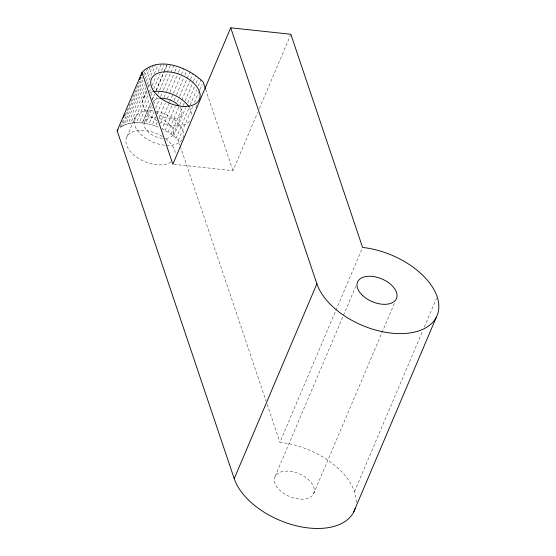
<?xml version="1.0" encoding="UTF-8"?>
<svg xmlns="http://www.w3.org/2000/svg" width="556" height="556" viewBox="0 0 556 556"><rect width="100%" height="100%" fill="white"/><g stroke="black" fill="none" stroke-linecap="round" stroke-linejoin="round"><path stroke-width="0.42" stroke-dasharray="2.78 2.08" d="M120.228 127.039L123.912 118.352M125.253 115.189L141.342 77.277M120.471 127.4L121.632 126.539L142.412 77.569M143.747 74.407L146.096 68.874M121.632 126.539L123.606 125.427L143.045 79.605M144.72 75.658L148.403 66.97M123.606 125.427L125.795 124.481L143.893 81.829M145.234 78.667L150.266 66.817M125.795 124.481L128.193 123.731L144.616 85.026M146.291 81.079L152.99 65.281M128.193 123.731L130.764 123.175L145.846 87.626M147.187 84.47L155.569 64.718M126.893 136.769L135.164 117.288M143.434 97.8L146.735 90.002M148.063 86.889L149.383 83.768M130.764 123.175L133.503 122.813L146.909 91.219M148.584 87.264L149.592 84.894M154.283 73.837L158.307 64.357M133.503 122.813L136.38 122.654L148.111 95.006M149.446 91.844L150.787 88.689M152.129 85.527L156.153 76.047M158.161 71.307L161.177 64.197M136.38 122.654L139.368 122.695L149.425 98.996M150.766 95.84L152.441 91.886M153.783 88.731L160.149 73.719M161.49 70.563L164.173 64.239M139.368 122.695L142.315 122.925L150.69 103.18M152.365 99.225L154.38 94.485M156.055 90.538L164.096 71.578M164.43 70.793L167.113 64.468M142.315 122.925L150.829 103.194M152.17 100.031L154.512 94.499M156.194 90.552L163.561 73.177M163.902 72.384L166.918 65.274M144.65 121.611L151.593 105.244M142.447 122.939L145.596 123.383L152.302 107.586M153.644 104.424L157.661 94.944M157.994 94.159L159.336 90.996M159.676 90.204L170.4 64.927M145.596 123.383L148.925 124.057L153.956 112.208M155.631 108.26L159.315 99.566M160.656 96.41L163.005 90.878M163.339 90.086L173.729 65.601M148.925 124.057L152.268 124.933L155.624 117.038M156.966 113.876L162.658 100.448M163.999 97.286L166.348 91.761M166.682 90.969L174.723 72.009M175.064 71.224L177.072 66.484M152.268 124.933L155.597 126.017L157.279 122.063M158.953 118.115L165.32 103.11M167.328 98.37L169.677 92.838M170.011 92.046L178.052 73.093M178.393 72.301L179.734 69.139M160.559 123.335L169.274 102.797M169.608 102.005L181.006 75.15M181.339 74.358L183.689 68.833M171.818 105.828L162.095 128.735L171.019 134.024L176.106 138.173L178.323 140.383L179.984 145.324M174.16 100.295L176.176 95.556M176.509 94.77L183.549 78.181M184.891 75.018L186.899 70.278M165.208 130.354L175.265 106.655M177.274 101.915L179.282 97.175M179.623 96.383L190.013 71.898M168.19 132.119L179.588 105.265M179.922 104.472L190.312 79.988M190.645 79.195L192.995 73.663M171.019 134.024L182.75 106.377M183.084 105.584L184.759 101.637M185.092 100.844L193.134 81.892M193.474 81.1L195.816 75.567M173.104 134.58L181.374 115.099M173.66 136.046L185.732 107.614M187.74 102.874L194.44 87.077M196.115 83.122L198.464 77.597M176.106 138.173L189.846 105.786M190.18 105.001L196.553 89.989M198.228 86.041L200.904 79.723M178.323 140.383L192.737 106.418M194.412 102.471L199.437 90.621M199.771 89.829L202.12 84.303M195.816 107.732L196.81 105.39M173.715 164.284L232.985 170.664L257.692 112.437M259.381 108.448L290.517 35.07M356.16 502.478A65.198 38.086 23 0 0 279.925 442.291L362.262 248.24M275.137 476.381L355.777 286.326M313.556 493.895A21.121 12.336 23 0 0 289.676 471.259A21.121 12.336 23 0 0 279.807 490.267A21.121 12.336 23 0 0 313.556 493.895L394.531 303.041M354.471 491.608L422.574 331.098M424.27 327.102L436.467 298.357M155.597 126.017L158.884 127.289M205.616 89.328L232.985 170.664M180.262 146.145L266.081 401.161M267.193 404.455L279.925 442.291M171.116 161.963A26.076 15.234 23 0 1 137.304 157.612A26.076 15.234 23 0 1 129.43 133.704A26.076 15.234 23 0 1 162.845 136.845M165.542 138.708A26.076 15.234 23 0 1 175.335 154.512M159.266 118.567A15.644 9.139 23 0 1 173.535 130.451A15.644 9.139 23 0 1 163.825 138.486M162.338 138.374A15.644 9.139 23 0 1 144.449 126.546A15.644 9.139 23 0 1 155.416 117.809M180.186 107.447A15.644 9.139 23 0 1 175.863 118.706A15.644 9.139 23 0 1 156.375 112.409M152.914 102.123A15.644 9.139 23 0 1 160.065 98.273M182.194 139.598A26.076 15.234 23 0 1 166.418 145.38M164.645 145.234A26.076 15.234 23 0 1 134.573 124.669A26.076 15.234 23 0 1 155.492 111.29M156.299 111.443A26.076 15.234 23 0 1 182.59 138.903M189.464 121.41A26.076 15.234 23 0 1 160.886 122.501M157.077 120.631A26.076 15.234 23 0 1 147.264 93.818M150.12 92.477A26.076 15.234 23 0 1 152.99 91.712M189.374 107.419A26.076 15.234 23 0 1 191.869 115.544"/><path stroke-width="0.83" d="M355.187 508.323A65.198 38.086 23 0 1 296.077 525.74A65.198 38.086 23 0 1 234.215 478.667L117.17 130.875L141.975 72.419C158.592 55.141 188.658 67.603 203.128 81.934L205.338 88.501M123.425 117.427L124.433 115.064M139.514 79.515L140.522 77.145M141.189 75.567L142.197 73.197M230.726 27.8L316.885 283.824A65.198 38.086 23 0 0 391.438 333.134A65.198 38.086 23 0 0 437.148 296.758A65.198 38.086 23 0 0 362.595 247.448L290.857 34.27L230.726 27.8L172.86 164.194L141.975 72.419M234.215 478.667L316.885 283.824M353.63 512.166L436.3 317.316M117.17 130.875L117.99 129.812M160.065 98.273A15.644 9.139 23 0 1 178.921 105.842M153.762 91.58A26.076 15.234 23 0 1 188.88 106.676M362.484 295.417A21.121 12.336 23 0 0 396.226 299.045A21.121 12.336 23 0 0 372.346 276.408A21.121 12.336 23 0 0 362.484 295.417M157.466 95.451A26.076 15.234 23 0 0 199.124 99.934A26.076 15.234 23 0 0 169.643 71.988A26.076 15.234 23 0 0 157.466 95.451"/></g></svg>
